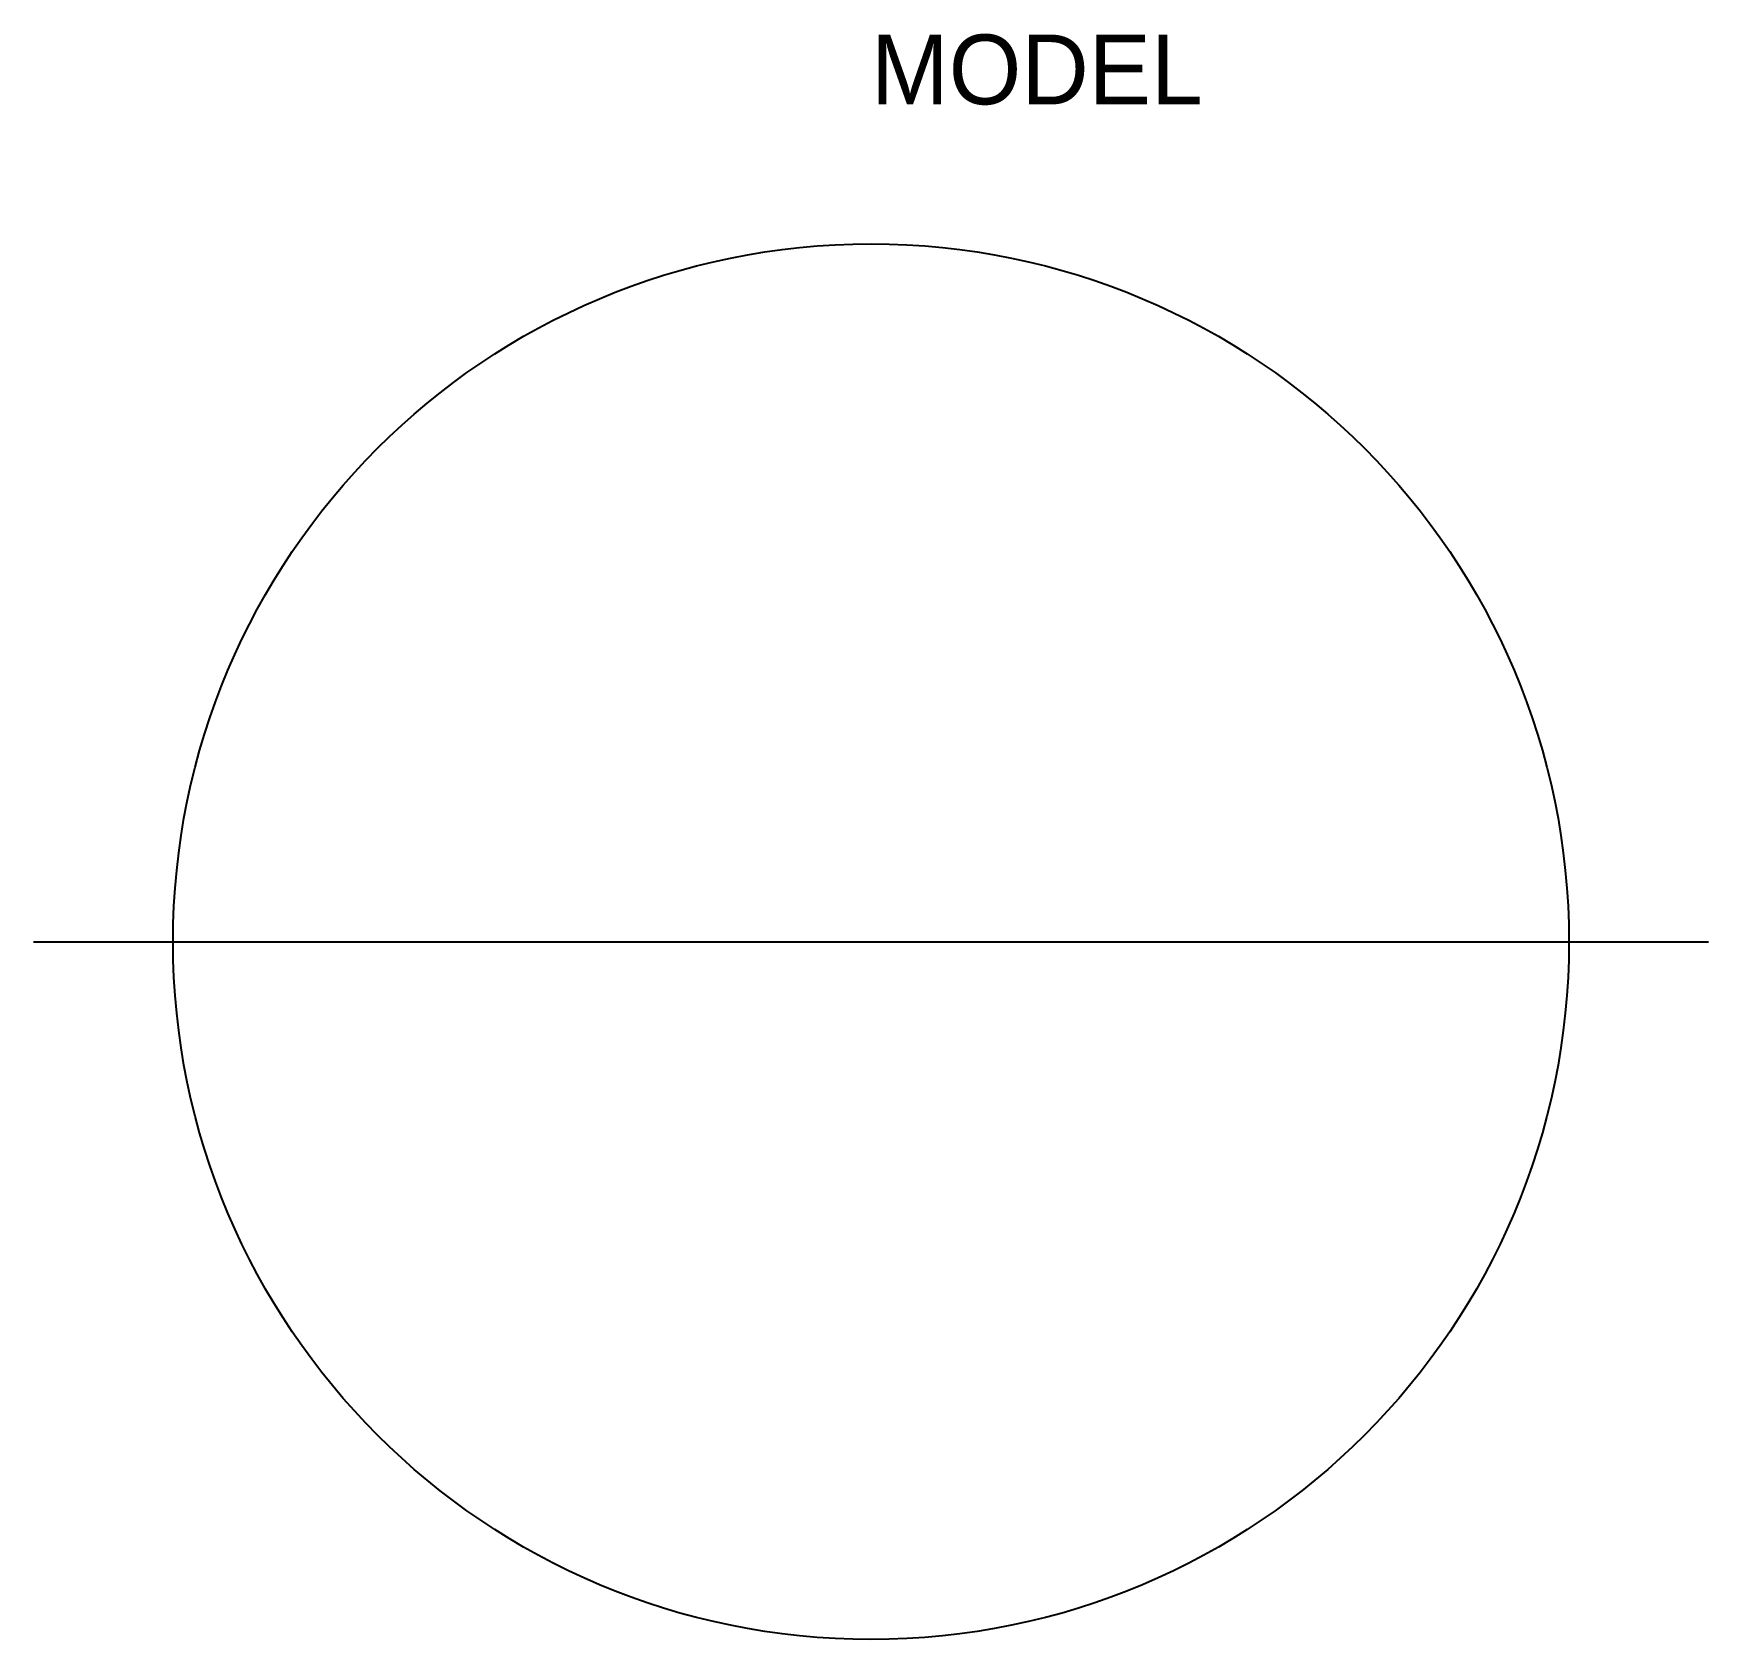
# Model space of a CAD drawing. Header units: metres. Extents: x -60 to 60, y -50 to 65.
import ezdxf

# ---------------------------------------------------------------- set-up
doc = ezdxf.new("R2010")
doc.units = ezdxf.units.M

msp = doc.modelspace()

# ---------------------------------------------------------------- linework, layer by layer
msp.add_line((-60, 0), (60, 0))
msp.add_circle((0, 0), 50)

# ---------------------------------------------------------------- texts
msp.add_text('MODEL', height=5).set_placement((0, 60))

doc.saveas('drawing.dxf')
